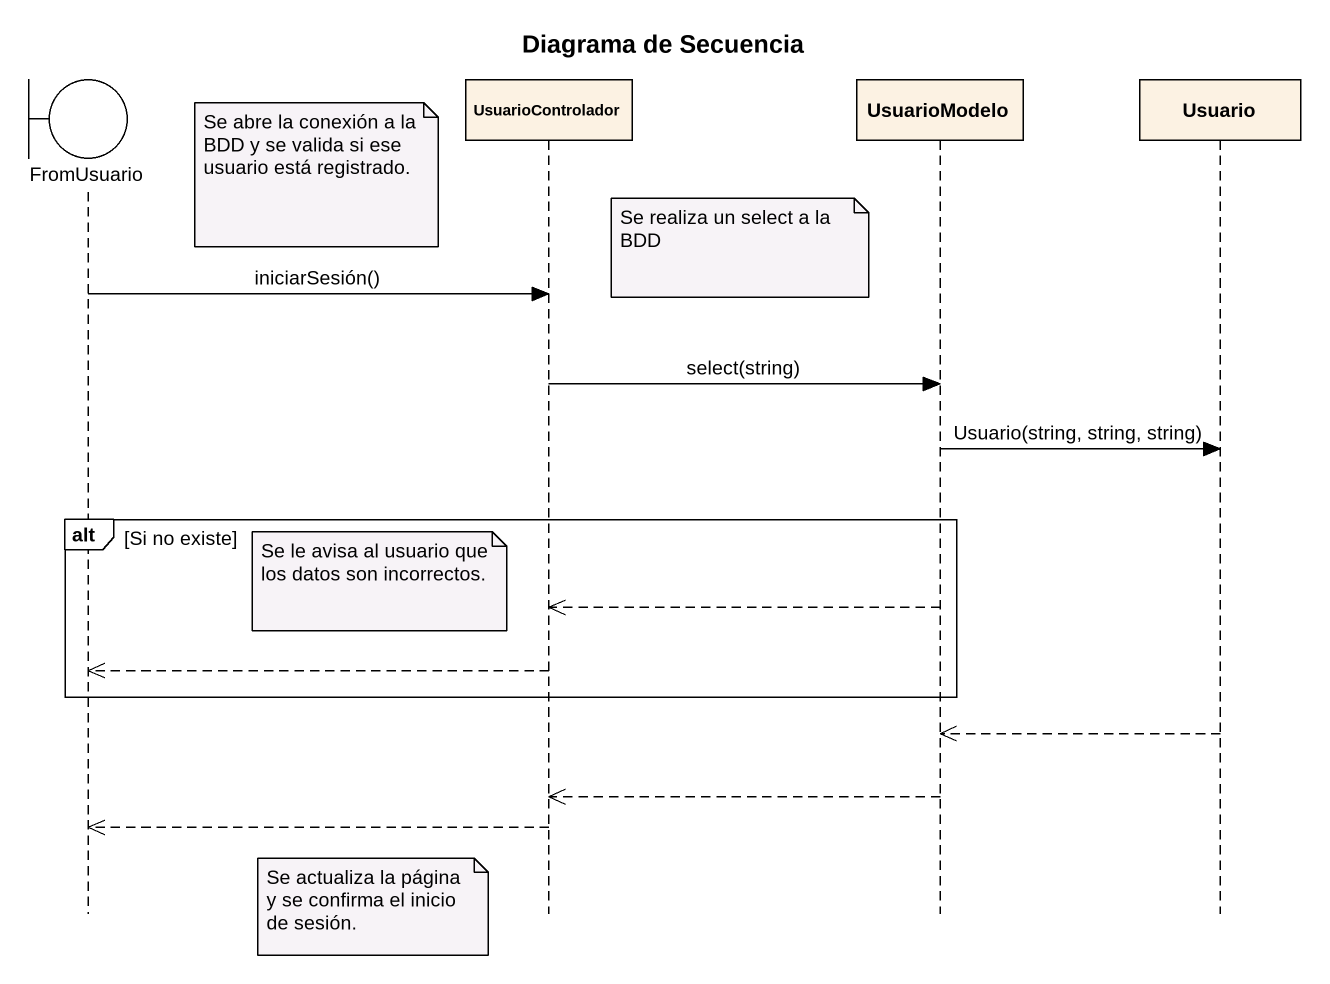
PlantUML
@startuml
title Diagrama de Secuencia
hide footbox
boundary FromUsuario
participant UsuarioControlador
participant UsuarioModelo
participant Usuario

note right of FromUsuario : Se abre la conexión a la BDD y se valida si ese usuario está registrado.
note right of UsuarioControlador : Se realiza un select a la BDD
FromUsuario -> UsuarioControlador : iniciarSesión()
UsuarioControlador -> UsuarioModelo : select(string)
UsuarioModelo -> Usuario : Usuario(string, string, string)
alt Si no existe
  note left of UsuarioControlador : Se le avisa al usuario que los datos son incorrectos.
  UsuarioModelo -->> UsuarioControlador
  UsuarioControlador -->> FromUsuario
end
Usuario -->> UsuarioModelo
UsuarioModelo -->> UsuarioControlador
UsuarioControlador -->> FromUsuario
note left of UsuarioControlador : Se actualiza la página y se confirma el inicio de sesión.
@enduml
